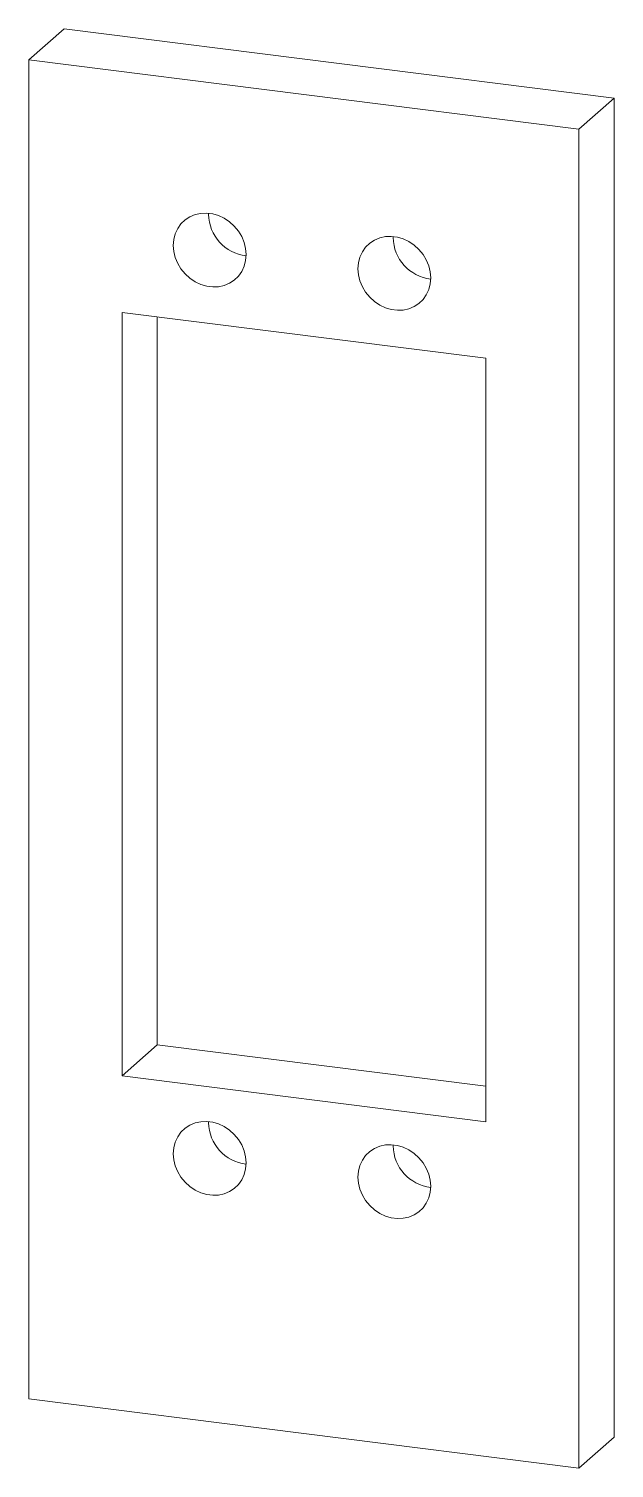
# Paper-space layout '_Dimétrica' of a CAD drawing. Header units: millimetres. Extents: x -15.6 to 13.8, y -39.2 to 32.9.
import ezdxf

# ---------------------------------------------------------------- set-up
doc = ezdxf.new("R2010")
doc.units = ezdxf.units.MM

psp = doc.layouts.new('_Dimétrica')

# ---------------------------------------------------------------- linework, layer by layer
at = {"color": 7, "linetype": 'Continuous', "lineweight": 15}
for p, q in [((-15.565, 31.386), (-13.797, 32.945)), ((13.797, 29.469), (-13.797, 32.945)), ((-15.565, 31.386), (-15.565, -35.742)), ((12.03, 27.91), (-15.565, 31.386)), ((12.03, 27.91), (13.797, 29.469)), ((13.797, -37.659), (13.797, 29.469)), ((12.03, -39.218), (12.03, 27.91)), ((-6.548, 23.641), (-6.547, 23.697)), ((2.713, 22.474), (2.714, 22.53)), ((-10.888, 18.729), (-10.888, -19.549)), ((7.353, 16.431), (-10.888, 18.729)), ((-9.12, 18.506), (-9.12, -17.99)), ((7.353, -21.847), (7.353, 16.431)), ((-10.888, -19.549), (-9.12, -17.99)), ((-9.12, -17.99), (7.353, -20.065)), ((-10.888, -19.549), (7.353, -21.847)), ((-6.548, -21.897), (-6.547, -21.841)), ((2.713, -23.063), (2.714, -23.008)), ((-15.565, -35.742), (12.03, -39.218)), ((12.03, -39.218), (13.797, -37.659))]:
    psp.add_line(p, q, dxfattribs=at)
at = {"color": 7, "linetype": 'Continuous', "lineweight": 15, "flags": 128}
for points in [[(-4.668, 21.622), (-4.692, 21.928), (-4.766, 22.232), (-4.887, 22.525), (-5.052, 22.8), (-5.256, 23.049), (-5.494, 23.266), (-5.759, 23.443), (-6.044, 23.578), (-6.341, 23.665), (-6.642, 23.703), (-6.939, 23.691), (-7.224, 23.628), (-7.489, 23.517), (-7.727, 23.36), (-7.931, 23.163), (-8.096, 22.929), (-8.217, 22.666), (-8.291, 22.381), (-8.316, 22.082), (-8.291, 21.776), (-8.217, 21.473), (-8.096, 21.179), (-7.931, 20.904), (-7.727, 20.655), (-7.489, 20.439), (-7.224, 20.261), (-6.939, 20.126), (-6.642, 20.039), (-6.341, 20.001), (-6.044, 20.013), (-5.759, 20.076), (-5.494, 20.187), (-5.256, 20.344), (-5.052, 20.542), (-4.887, 20.775), (-4.766, 21.038), (-4.692, 21.323), (-4.668, 21.622)], [(4.593, 20.456), (4.568, 20.761), (4.494, 21.065), (4.373, 21.358), (4.208, 21.633), (4.004, 21.882), (3.767, 22.099), (3.502, 22.277), (3.217, 22.411), (2.92, 22.499), (2.618, 22.537), (2.321, 22.524), (2.036, 22.461), (1.771, 22.35), (1.534, 22.194), (1.33, 21.996), (1.165, 21.763), (1.044, 21.5), (0.97, 21.215), (0.945, 20.915), (0.97, 20.609), (1.044, 20.306), (1.165, 20.012), (1.33, 19.738), (1.534, 19.488), (1.771, 19.272), (2.036, 19.094), (2.321, 18.96), (2.618, 18.872), (2.92, 18.834), (3.217, 18.847), (3.502, 18.909), (3.767, 19.021), (4.004, 19.177), (4.208, 19.375), (4.373, 19.608), (4.494, 19.871), (4.568, 20.156), (4.593, 20.456)], [(-4.668, -23.915), (-4.692, -23.61), (-4.766, -23.306), (-4.887, -23.013), (-5.052, -22.738), (-5.256, -22.489), (-5.494, -22.272), (-5.759, -22.094), (-6.044, -21.96), (-6.341, -21.872), (-6.642, -21.834), (-6.939, -21.847), (-7.224, -21.91), (-7.489, -22.021), (-7.727, -22.177), (-7.931, -22.375), (-8.096, -22.608), (-8.217, -22.871), (-8.291, -23.156), (-8.316, -23.456), (-8.291, -23.762), (-8.217, -24.065), (-8.096, -24.358), (-7.931, -24.633), (-7.727, -24.883), (-7.489, -25.099), (-7.224, -25.277), (-6.939, -25.411), (-6.642, -25.499), (-6.341, -25.537), (-6.044, -25.524), (-5.759, -25.462), (-5.494, -25.35), (-5.256, -25.194), (-5.052, -24.996), (-4.887, -24.763), (-4.766, -24.5), (-4.692, -24.215), (-4.668, -23.915)], [(4.593, -25.082), (4.568, -24.776), (4.494, -24.473), (4.373, -24.179), (4.208, -23.904), (4.004, -23.655), (3.767, -23.439), (3.502, -23.261), (3.217, -23.126), (2.92, -23.039), (2.618, -23.001), (2.321, -23.014), (2.036, -23.076), (1.771, -23.187), (1.534, -23.344), (1.33, -23.542), (1.165, -23.775), (1.044, -24.038), (0.97, -24.323), (0.945, -24.622), (0.97, -24.928), (1.044, -25.232), (1.165, -25.525), (1.33, -25.8), (1.534, -26.049), (1.771, -26.266), (2.036, -26.444), (2.321, -26.578), (2.618, -26.666), (2.92, -26.703), (3.217, -26.691), (3.502, -26.628), (3.767, -26.517), (4.004, -26.361), (4.208, -26.163), (4.373, -25.929), (4.494, -25.667), (4.568, -25.382), (4.593, -25.082)]]:
    psp.add_lwpolyline(points, dxfattribs=at)
at = {"color": 7, "linetype": 'Continuous', "lineweight": 15}
for centre in [(-4.427, 23.674), (4.834, 22.507), (-4.427, -21.864), (4.834, -23.03)]:
    psp.add_arc(centre, 2.121, 180.89291, 263.46262, dxfattribs=at)

doc.saveas('drawing.dxf')
